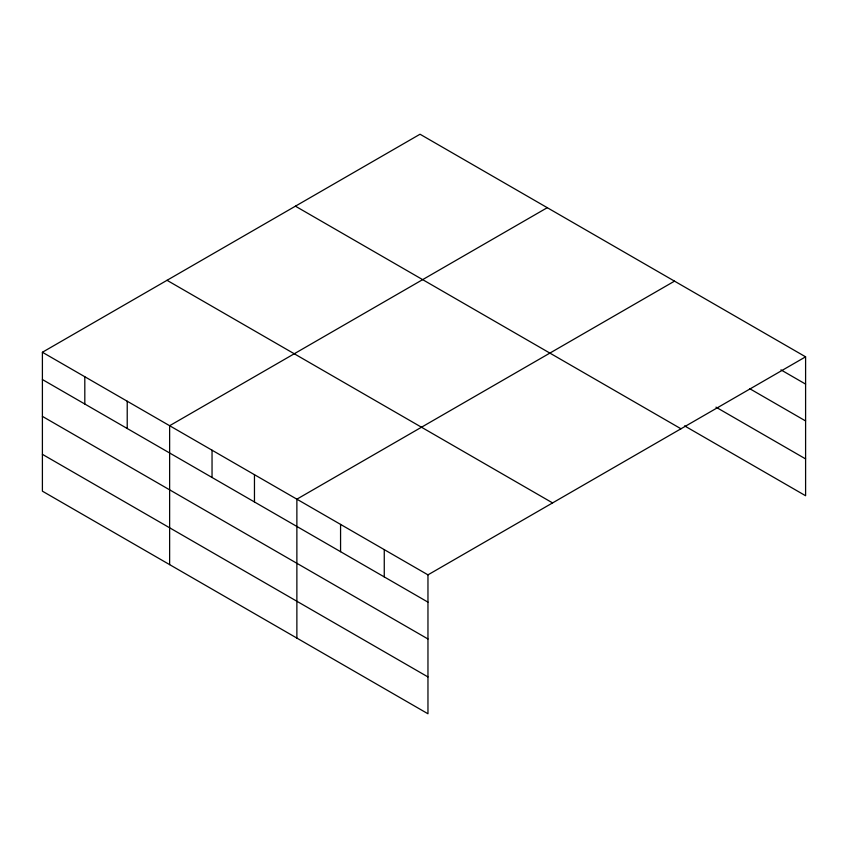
<?xml version="1.0" encoding="UTF-8"?>
<svg xmlns="http://www.w3.org/2000/svg" width="848" height="848" viewBox="0 0 848 848"><rect width="100%" height="100%" fill="white"/><g stroke="black" fill="none" stroke-linecap="round" stroke-linejoin="round"><path stroke-width="1.27" d="M42.4 352.259L427.964 574.859L427.964 713.772L42.4 491.172L42.4 352.259L420.036 134.228L805.6 356.828L805.6 495.741L684.59 425.887M547.278 207.686L169.632 425.717L169.632 564.63M674.51 281.144L296.874 499.175L296.874 638.088M427.964 574.859L805.6 356.828M780.955 369.876L805.6 384.112M749.579 388.607L805.6 420.947M715.966 407.157L805.6 458.906M295.422 206.181L680.976 428.781M167.024 280.306L552.578 502.906M42.4 379.533L427.964 602.144M42.4 416.379L427.964 638.979M42.4 454.337L427.964 676.937M384.261 549.631L384.261 576.916M340.567 524.403L340.567 551.688M254.464 474.689L254.464 501.963M212.042 450.203L212.042 477.477M127.221 401.231L127.221 428.505M84.811 376.745L84.811 404.019"/></g></svg>
